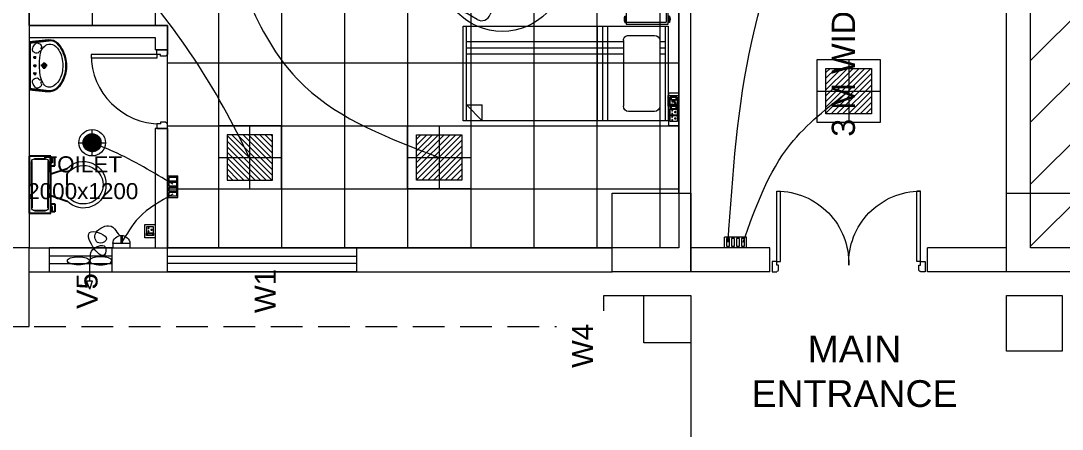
# Model space of a CAD drawing. Extents: x 3552052 to 4102982, y -707811 to -630695.
# Drawn here: x 3575762 to 3585666, y -656983 to -653095 of the extents above; entities that cross this region are included whole.
import ezdxf

# ---------------------------------------------------------------- set-up
doc = ezdxf.new("R2010")
doc.units = 0
doc.header["$LTSCALE"] = 6
doc.header["$MEASUREMENT"] = 0
doc.linetypes.add('HIDDEN', pattern=[0.375, 0.25, -0.125])
doc.layers.get('0').update_dxf_attribs({"linetype": 'CONTINUOUS', "lineweight": 0})
for name, color, linetype, lineweight in [('Chajja', 7, 'CONTINUOUS', 0), ('COL', 5, 'CONTINUOUS', 0), ('D.F', 251, 'CONTINUOUS', 0), ('DIM', 7, 'CONTINUOUS', 0), ('DOOR', 44, 'CONTINUOUS', 0), ('ELE 36W EMERGENCY LIGHT', 5, 'CONTINUOUS', 0), ('ELE 36W LED LIGHT', 6, 'CONTINUOUS', 0), ('ELE-1 NO 6-16A RAW POWER SOCKET', 1, 'CONTINUOUS', 0), ('ELE-1200MM CEILINGFAN', 6, 'CONTINUOUS', 0), ('ELE-12W LED', 1, 'CONTINUOUS', 0), ('ELE-2NOS OF 6-16 RAW POWER SOCKET', 1, 'CONTINUOUS', 0), ('ELE-36W EMERGENCY  LED LIGHT', 7, 'CONTINUOUS', 0), ('ELE-36W LED LIGHT', 210, 'CONTINUOUS', 0), ('ELE-3NOS 6-16A POWER SOCKET', 5, 'CONTINUOUS', 0), ('ELE-4M RAW P.SB', 40, 'CONTINUOUS', 0), ('ELE-4M UPS P.SB', 3, 'CONTINUOUS', 0), ('ELE-EXHAUST FAN', 10, 'CONTINUOUS', 0), ('ELE.LAN POINT', 3, 'CONTINUOUS', 0), ('furniture', 33, 'CONTINUOUS', 0), ('JOINERY', 7, 'CONTINUOUS', 0), ('WALL', 8, 'CONTINUOUS', 0), ('Window', 161, 'CONTINUOUS', 0)]:
    doc.layers.add(name, color=color, linetype=linetype, lineweight=lineweight)
doc.layers.add('ELE-LIGHTING WIRING', color=7, linetype='CONTINUOUS', lineweight=0, true_color=0x63d7b6)
doc.styles.add('ARIAL', font='arial.ttf')

# ---------------------------------------------------------------- blocks, each defined once
blk = doc.blocks.new('ELE.EMERGENCY 40W LED LIGHT')
at = {"layer": 'ELE-36W EMERGENCY  LED LIGHT'}
h = blk.add_hatch(dxfattribs=at)
h.set_pattern_fill('ANSI31', color=5, scale=300, style=0)
h.paths.add_polyline_path([(-207.7, -207.7), (-207.7, 207.7), (207.7, 207.7), (207.7, -207.7)])
for p, q in [((0, 288), (0, -288)), ((-288, 0), (288, 0))]:
    blk.add_line(p, q, dxfattribs=at)
for points in [[(-288, -288), (-288, 288), (288, 288), (288, -288)], [(-207.7, -207.7), (-207.7, 207.7), (207.7, 207.7), (207.7, -207.7)]]:
    blk.add_lwpolyline(points, close=True, dxfattribs=at)
blk = doc.blocks.new('18W LED')
at = {"layer": 'ELE-12W LED'}
h = blk.add_hatch(dxfattribs=at)
h.set_pattern_fill('ANSI31', color=252)
h.set_pattern_definition([(45, (-1135553.9097, 459369.4158), (-2.24506403, 2.24506403), [])])
edge = h.paths.add_edge_path()
edge.add_arc((0, 0), 85.7, 0, 360)
at = {"layer": 'ELE-12W LED', "color": 1}
for p, q in [((0, -126.1), (0, 126.1)), ((-126.1, 0), (126.1, 0))]:
    blk.add_line(p, q, dxfattribs=at)
for radius in [126.1, 85.7]:
    blk.add_circle((0, 0), radius, dxfattribs=at)
blk = doc.blocks.new('A$C44D17E71')
at = {"layer": 'ELE-EXHAUST FAN', "color": 1}
for p, q in [((-13.3, 0.72), (-9.75, 2.1)), ((-13.3, 0.72), (-9.75, -0.48)), ((-9.75, 2.1), (-9.75, -0.48)), ((-0.97, 0.81), (-9.75, 0.81)), ((6.62, -9.32), (4.71, -9.31)), ((4.71, -9.31), (4.71, -16.8)), ((6.59, -16.81), (6.62, -9.32)), ((6.61, -12.95), (10.07, -12.97)), ((6.61, -13.55), (10.06, -13.57)), ((6.59, -16.81), (4.71, -16.8))]:
    blk.add_line(p, q, dxfattribs=at)
blk.add_ellipse((-0.97, 5.64), major_axis=(0, -4.83), ratio=0.36355, dxfattribs=at)
at = {"layer": 'ELE-EXHAUST FAN', "color": 1, "extrusion": (0, 0, -1)}
blk.add_ellipse((-0.97, -4.02), major_axis=(0, 4.83), ratio=0.36355, dxfattribs=at)
blk.add_ellipse((6.31, -13.06), major_axis=(0.02, 3.76), ratio=1, start_param=0.079283, end_param=3.06231, dxfattribs=at)
at = {"layer": 'ELE-EXHAUST FAN', "color": 1}
blk.add_open_spline([(-1.04, 0.81), (-0.79, -0.3), (3.44, 2.5), (7.59, -7.04), (-0.96, -5.98), (5.22, 0.41), (14.27, 3.09), (9.16, -9.39), (5.43, -2.53), (11.73, 0.02), (16.82, -10.79), (10.14, -10.71), (10.07, -12.97)], degree=3, knots=[0, 0, 0, 0, 6.261699, 12.352893, 15.787239, 21.858742, 28.752755, 35.678217, 39.225495, 45.354107, 53.693878, 67.421453, 67.421453, 67.421453, 67.421453], dxfattribs=at)
blk = doc.blocks.new('SDFF')
at = {"layer": 'ELE-4M RAW P.SB'}
for p, q in [((0, -100), (0, 0)), ((207.1, 0, 0), (0, 0)), ((207.1, -100, 0), (207.1, 0, 0)), ((207.1, -100, 0), (0, -100))]:
    blk.add_line(p, q, dxfattribs=at)
at = {"layer": 'ELE-4M RAW P.SB', "color": 3, "linetype": 'ByBlock'}
blk.add_lwpolyline([(47.2, -84.5), (47.2, -11.2), (16.7, -11.2), (16.7, -84.5)], close=True, dxfattribs=at)
at = {"layer": 'ELE-4M RAW P.SB', "linetype": 'ByBlock'}
for points in [[(94.9, -84.5), (94.9, -11.2), (64.4, -11.2), (64.4, -84.5)], [(142.6, -84.5), (142.6, -11.2), (112.1, -11.2), (112.1, -84.5)], [(190.3, -84.5), (190.3, -11.2), (159.8, -11.2), (159.8, -84.5)]]:
    blk.add_lwpolyline(points, close=True, dxfattribs=at)
blk = doc.blocks.new('6-16A RAW POWER SOCKET 3M')
at = {"layer": 'ELE-1 NO 6-16A RAW POWER SOCKET', "lineweight": 0}
for p, q in [((0, 58), (72, 58)), ((0, 58), (72, 58)), ((0, 33), (0, 58)), ((0, 58), (0, 33)), ((72, 33), (0, 33)), ((0, 29), (0, -35)), ((72, 29), (0, 29)), ((8, 56), (64, 56)), ((8, 35), (8, 56)), ((64, 35), (8, 35)), ((62, 56), (62, 35)), ((64, 56), (64, 35)), ((72, 58), (72, 33)), ((72, -35), (72, 29)), ((0, -35), (72, -35))]:
    blk.add_line(p, q, dxfattribs=at)
blk.add_lwpolyline([(92, 82), (92, -58), (-20, -58), (-20, 82)], close=True, dxfattribs=at)
for centre, radius, start, end in [((18, -3), 4.93, 37.1584, 322.8416), ((23, -3), 3.14, 251.4031, 108.5969), ((50, 15), 4.24, 357.49, 264.7311), ((53, 12), 3.43, 194.9049, 67.3162), ((50, -21), 4.24, 95.2689, 2.51), ((53, -18), 3.43, 292.6838, 165.0951)]:
    blk.add_arc(centre, radius, start, end, dxfattribs=at)
blk = doc.blocks.new('21500')
at = {"layer": 'DOOR'}
for p, q in [((67.5, 100), (67.5, 770)), ((67.5, 770), (102.5, 770)), ((102.5, 100), (102.5, 770)), ((1397.5, 100), (1397.5, 770)), ((1432.5, 770), (1397.5, 770)), ((1432.5, 100), (1432.5, 770)), ((67.5, 100), (102.5, 100)), ((1432.5, 100), (1397.5, 100)), ((67.5, 0), (67.5, 2.5)), ((82.5, 15), (80, 15)), ((1417.5, 15), (1420, 15)), ((1432.5, 0), (1432.5, 2.5))]:
    blk.add_line(p, q, dxfattribs=at)
for points in [[(82.5, 65), (67.5, 65), (67.5, 100), (22.5, 100), (22.5, 0), (67.5, 0)], [(1417.5, 65), (1432.5, 65), (1432.5, 100), (1477.5, 100), (1477.5, 0), (1432.5, 0)], [(82.5, 15), (82.5, 65)], [(1417.5, 15), (1417.5, 65)]]:
    blk.add_lwpolyline(points, dxfattribs=at)
at = {"layer": 'DOOR', "color": 145}
for centre, start, end in [((64.2, 83.9), 358.42092, 89.721), ((1435.8, 83.9), 90.279, 181.57908)]:
    blk.add_arc(centre, 686.1, start, end, dxfattribs=at)
at = {"layer": 'DOOR'}
for centre, start, end in [((67.5, 15), 270, 0), ((1432.5, 15), 180, 270)]:
    blk.add_arc(centre, 12.5, start, end, dxfattribs=at)
blk = doc.blocks.new('A$C45A5314D')
at = {"layer": 'furniture', "color": 6, "ltscale": 0.75}
for p, q in [((-1962.2, 946.4), (-1950, 946.4)), ((-1962.2, 946.4), (-1962.2, 887.3)), ((-1962.2, 945.5), (-1950, 945.5)), ((-1962.2, 944.4), (-1950, 944.4)), ((-1962.2, 943.2), (-1950, 943.2)), ((-1962.2, 941.5), (-1950, 941.5)), ((-1962.2, 939.2), (-1950, 939.2)), ((-1962.2, 936.2), (-1950, 936.2)), ((-1962.2, 932), (-1950, 932)), ((-1962.2, 927.1), (-1950, 927.1)), ((-1962.2, 920.9), (-1950, 920.9)), ((-1962.2, 912.9), (-1950, 912.9)), ((-1962.2, 906.7), (-1950, 906.7)), ((-1962.2, 901.8), (-1950, 901.8)), ((-1962.2, 897.6), (-1950, 897.6)), ((-1962.2, 894.6), (-1950, 894.6)), ((-1962.2, 892.3), (-1950, 892.3)), ((-1950, 467.5), (-1950, 967.5)), ((-1950, 967.5), (-1550, 967.5)), ((-1930.3, 947.8), (-1930.3, 487.2)), ((-1930.3, 947.8), (-1550, 947.8)), ((-1550, 967.5), (-1550, 467.5)), ((-1537.8, 946.4), (-1550, 946.4)), ((-1537.8, 945.5), (-1550, 945.5)), ((-1537.8, 944.4), (-1550, 944.4)), ((-1537.8, 943.2), (-1550, 943.2)), ((-1537.8, 941.5), (-1550, 941.5)), ((-1537.8, 939.2), (-1550, 939.2)), ((-1537.8, 936.2), (-1550, 936.2)), ((-1537.8, 932), (-1550, 932)), ((-1537.8, 927.1), (-1550, 927.1)), ((-1537.8, 920.9), (-1550, 920.9)), ((-1537.8, 912.9), (-1550, 912.9)), ((-1537.8, 906.7), (-1550, 906.7)), ((-1537.8, 901.8), (-1550, 901.8)), ((-1537.8, 897.6), (-1550, 897.6)), ((-1537.8, 894.6), (-1550, 894.6)), ((-1537.8, 892.3), (-1550, 892.3)), ((-1537.8, 946.4), (-1537.8, 887.3)), ((-1962.2, 890.6), (-1950, 890.6)), ((-1962.2, 889.4), (-1950, 889.4)), ((-1962.2, 888.2), (-1950, 888.2)), ((-1962.2, 887.3), (-1950, 887.3)), ((-1537.8, 890.6), (-1550, 890.6)), ((-1537.8, 889.4), (-1550, 889.4)), ((-1537.8, 888.2), (-1550, 888.2)), ((-1537.8, 887.3), (-1550, 887.3)), ((-1962.2, 545.4), (-1950, 545.4)), ((-1962.2, 545.4), (-1962.2, 486.3)), ((-1962.2, 544.5), (-1950, 544.5)), ((-1962.2, 543.4), (-1950, 543.4)), ((-1962.2, 542.2), (-1950, 542.2)), ((-1962.2, 540.4), (-1950, 540.4)), ((-1962.2, 538.1), (-1950, 538.1)), ((-1962.2, 535.2), (-1950, 535.2)), ((-1962.2, 531), (-1950, 531)), ((-1962.2, 526.1), (-1950, 526.1)), ((-1962.2, 519.9), (-1950, 519.9)), ((-1962.2, 511.9), (-1950, 511.9)), ((-1962.2, 505.7), (-1950, 505.7)), ((-1962.2, 500.7), (-1950, 500.7)), ((-1962.2, 496.6), (-1950, 496.6)), ((-1537.8, 545.4), (-1550, 545.4)), ((-1537.8, 544.5), (-1550, 544.5)), ((-1537.8, 543.4), (-1550, 543.4)), ((-1537.8, 542.2), (-1550, 542.2)), ((-1537.8, 540.4), (-1550, 540.4)), ((-1537.8, 538.1), (-1550, 538.1)), ((-1537.8, 535.2), (-1550, 535.2)), ((-1537.8, 531), (-1550, 531)), ((-1537.8, 526.1), (-1550, 526.1)), ((-1537.8, 519.9), (-1550, 519.9)), ((-1537.8, 511.9), (-1550, 511.9)), ((-1537.8, 505.7), (-1550, 505.7)), ((-1537.8, 500.7), (-1550, 500.7)), ((-1537.8, 496.6), (-1550, 496.6)), ((-1537.8, 545.4), (-1537.8, 486.3)), ((-1962.2, 493.6), (-1950, 493.6)), ((-1962.2, 491.3), (-1950, 491.3)), ((-1962.2, 489.6), (-1950, 489.6)), ((-1962.2, 488.4), (-1950, 488.4)), ((-1962.2, 487.2), (-1950, 487.2)), ((-1962.2, 486.3), (-1950, 486.3)), ((-1962.2, 486.3), (-1950, 486.3)), ((-1550, 467.5), (-1950, 467.5)), ((-1550, 487.2), (-1930.3, 487.2)), ((-1537.8, 493.6), (-1550, 493.6)), ((-1537.8, 491.3), (-1550, 491.3)), ((-1537.8, 489.6), (-1550, 489.6)), ((-1537.8, 488.4), (-1550, 488.4)), ((-1537.8, 487.2), (-1550, 487.2)), ((-1537.8, 486.3), (-1550, 486.3))]:
    blk.add_line(p, q, dxfattribs=at)
at = {"layer": 'furniture', "color": 6}
for p, q in [((0, 450), (-1950, 450)), ((-1950, 450), (-1950, -450)), ((-1920.5, 450), (-1920.5, -450)), ((-1376.5, -450), (-1376.5, 450)), ((-1326.5, -450), (-1326.5, 450)), ((-1276.5, -450), (-1276.5, 450)), ((-29.5, -450), (-29.5, 450)), ((0, -450), (0, 450)), ((-1920.5, 300), (-1869, 300)), ((-1869, 312.7), (-1869, -312.7)), ((-1572.3, 361.9), (-1819.8, 361.9)), ((-1523.1, 312.7), (-1523.1, -312.7)), ((-1523.1, 300), (-29.5, 300)), ((-1920.5, 240.9), (-1869, 240.9)), ((-1523.1, 240.9), (-29.5, 240.9)), ((-1920.5, 181.9), (-1869, 181.9)), ((-1523.1, 181.9), (-29.5, 181.9)), ((-1819.8, -361.9), (-1572.3, -361.9)), ((-179.5, -450), (-29.5, -300)), ((-179.5, -450), (-179.5, -300)), ((-29.5, -300), (-179.5, -300)), ((-1950, -450), (0, -450))]:
    blk.add_line(p, q, dxfattribs=at)
at = {"layer": 'furniture', "color": 6, "ltscale": 0.75}
for centre, start, end in [((-1876, 916.9), 161.07537, 198.92466), ((-1624, 916.9), 341.07537, 18.92466), ((-1876, 515.9), 161.07537, 198.92466), ((-1624, 515.9), 341.07537, 18.92466)]:
    blk.add_arc(centre, 91.1, start, end, dxfattribs=at)
at = {"layer": 'furniture', "color": 6}
for centre, start, end in [((-1819.8, 312.7), 90.00001, 180.00001), ((-1572.3, 312.7), 0.00001, 90.00001), ((-1819.8, -312.7), 180.00001, 270.00001), ((-1572.3, -312.7), 270.00001, 0.00001)]:
    blk.add_arc(centre, 49.2, start, end, dxfattribs=at)
blk = doc.blocks.new('750')
at = {"layer": 'DOOR'}
for p, q in [((-50, 705), (-47.5, 705)), ((-35, 690), (-35, 692.5)), ((-50, 45), (-47.5, 45)), ((-35, 60), (-35, 57.5)), ((50, 45), (50, 80)), ((50, 80), (675, 80)), ((50, 45), (675, 45)), ((675, 45), (675, 80))]:
    blk.add_line(p, q, dxfattribs=at)
for points in [[(15, 690), (15, 705), (50, 705), (50, 750), (-50, 750), (-50, 705)], [(-35, 690), (15, 690)], [(15, 60), (15, 45), (50, 45), (50, 0), (-50, 0), (-50, 45)], [(-35, 60), (15, 60)]]:
    blk.add_lwpolyline(points, dxfattribs=at)
for centre, start, end in [((-35, 705), 180, 270), ((-35, 45), 90, 180)]:
    blk.add_arc(centre, 12.5, start, end, dxfattribs=at)
at = {"layer": 'DOOR', "color": 145}
blk.add_arc((15, 45), 660, 0, 90, dxfattribs=at)
blk = doc.blocks.new('rhej')
at = {"color": 8, "lineweight": 25}
for p, q in [((271.6, 188.9), (271.6, 266.4)), ((271.6, 266.4), (297.5, 266.4)), ((297.5, 266.4), (297.5, 214.7)), ((297.5, 214.7), (310.4, 214.7)), ((310.4, 279.4), (310.4, -263.7)), ((517.3, 279.4), (310.4, 279.4)), ((336.3, 227.7), (336.3, 7.8)), ((465.6, 253.5), (362.2, 253.5)), ((491.5, 7.8), (491.5, 227.7)), ((517.3, 7.8), (517.3, 279.4)), ((310.4, 111.3), (155.3, 163)), ((155.3, 7.8), (155.3, 111.3)), ((310.4, 188.9), (271.6, 188.9)), ((155.3, 7.8), (155.3, -95.6)), ((336.3, -212), (336.3, 7.8)), ((491.5, 7.8), (491.5, -212)), ((517.3, -263.7), (517.3, 7.8)), ((310.4, -95.6), (155.3, -147.3)), ((271.6, -173.2), (271.6, -250.8)), ((310.4, -173.2), (271.6, -173.2)), ((271.6, -250.8), (297.5, -250.8)), ((297.5, -250.8), (297.5, -199.1)), ((297.5, -199.1), (310.4, -199.1)), ((310.4, -263.7), (517.3, -263.7)), ((465.6, -237.9), (362.2, -237.9))]:
    blk.add_line(p, q, dxfattribs=at)
at = {"color": 8, "extrusion": (0, 0, -1)}
for centre, major_axis, start_param, end_param in [((0, 15.7), (151.4, -151.4), 2.319632, 4.738539), ((0.9, 2.3), (-133.6, -133.6), 0.814663, 3.31238), ((358.9, 230.9), (-16.2, -16.2), 0.643501, 2.498091), ((468.8, 230.9), (16.2, -16.2), 3.785094, 5.639684), ((0, 0), (-151.4, -151.4), 4.686239, 7.105146), ((0.9, 13.4), (-133.6, -133.6), 4.541602, 7.039318), ((358.9, -215.2), (-16.2, -16.2), -0.927295, 0.927295), ((468.8, -215.2), (16.2, -16.2), 5.35589, 7.21048)]:
    blk.add_ellipse(centre, major_axis=major_axis, ratio=1, start_param=start_param, end_param=end_param, dxfattribs=at)
blk = doc.blocks.new('u46')
at = {"color": 8, "lineweight": 25}
for p, q in [((-10.2, 228.4), (174.5, 249.1)), ((-10.2, 220.4), (181.2, 241.9)), ((-0.6, -208.9), (0.6, 208.9)), ((56.5, 80.8), (29.2, 80.8)), ((61.7, 1.6), (29.2, 1.6)), ((44.2, 92.9), (44.2, 66.7)), ((44.2, 13.7), (44.2, -12.6)), ((163.2, 3), (101.8, 3)), ((133.1, -27.2), (133.1, 33.1)), ((61.7, -73.2), (29.2, -73.2)), ((44.2, -61.1), (44.2, -87.4)), ((-10.2, -216.1), (181.2, -237.6)), ((-10.2, -224.1), (174.5, -244.8))]:
    blk.add_line(p, q, dxfattribs=at)
at = {"color": 8, "extrusion": (0, 0, -1)}
for centre, major_axis, start_param, end_param in [((144.8, 128.2), (1.1, 126.1), -1.238036, -0.892193), ((65.8, 198.9), (0, 20.7), -1.101507, 0.481509), ((57.5, 163.3), (-0.3, 56.9), 0.324902, 0.965135), ((208, 103.4), (0, 109.8), -1.431017, -0.436146), ((189.6, 137.7), (0, 70.9), -0.405199, 0.56573), ((187.7, 150.5), (0, 99.5), -0.132539, 0.848731), ((185.8, 147.6), (0.1, 94.4), -0.049658, 0.838116), ((57.3, 20.1), (0, 275.4), 0.806541, 1.180915), ((49.5, 13.5), (-0.1, 293.9), 0.809856, 1.41441), ((56, 154.5), (0, 34), 4.33982, 5.202657), ((64.6, 170.4), (0.3, 49.2), 3.359735, 4.09512), ((62.5, 153), (0, 31.9), 2.620328, 3.422401), ((104.1, 117.8), (-0.2, 26.8), -1.278641, -0.487266), ((96.3, 135.9), (0, 7.39), -0.727724, 1.373337), ((387.1, 47.9), (-0.3, 296.4), -1.495794, -1.328336), ((110.3, 167.2), (-6.08, 6.08), 4.867594, 6.265028), ((110.5, 165), (5.47, 5.47), 2.097053, 3.541809), ((90.3, 184.5), (0, 17.9), 0.880684, 2.260744), ((153.9, 79), (-0.2, 139.7), 0.557563, 1.193786), ((13.1, 6.8), (0, 297.5), 1.141495, 1.637774), ((35, 2.5), (0, 302.7), 1.155365, 1.952189), ((44.2, 80.8), (0.02, 6.43), 3.139035, 9.42222), ((44.2, 1.6), (0.08, 6.43), 3.12883, 9.412015), ((820.2, -1), (0.1, 732.1), -1.56667, -1.474079), ((888.1, 36.7), (0.8, 800.7), 4.558159, 4.668067), ((133.1, 3), (0, 21.6), 3.141254, 9.424439), ((133.1, 3), (-0.1, 15.5), 3.145308, 9.428493), ((133.1, 3), (0, 10.9), 3.142047372431534, 9.42523267961112), ((72.5, -1.7), (-0.1, 274.2), 1.346594, 1.865175), ((44.2, -73.2), (0.02, 6.43), 3.139035, 9.42222), ((263.1, -73.7), (0.1, 166.8), 4.181112, 4.641559), ((56.1, -13.3), (0.2, 287), 1.808981, 2.322804), ((62.5, -10.9), (0, 247.5), 1.579809, 2.112792), ((56, -148.1), (0, 34), 4.222121, 5.084958), ((64.6, -163.9), (0.1, 49.2), -0.960797, -0.225412), ((144.8, -121.8), (-0.3, 126.1), 4.027191, 4.373034), ((62.5, -146.6), (-0.1, 31.9), -0.276767, 0.525307), ((57.5, -156.9), (0.3, 56.9), 2.176458, 2.816691), ((104.1, -111.4), (0.2, 26.8), 3.628858, 4.420234), ((96.6, -128.2), (-0.03, 8.55), 1.455188, 3.796569), ((110.3, -160.8), (-6.08, 6.08), 4.730546, 6.12798), ((111.3, -159.3), (6.17, 6.17), 4.354779, 6.027124), ((90.3, -178.1), (0, 17.9), 0.880848, 2.260908), ((192.6, -126.1), (0, 80.1), 3.554495, 4.299548), ((163.1, -79.8), (0.2, 126), 2.054055, 2.802751), ((171.7, -117.2), (-0.1, 123.1), 2.127435, 2.640092), ((124.5, -51.6), (-0.2, 200.3), 1.868215, 2.281789), ((65.8, -192.5), (0, 20.7), 2.661884, 4.2449), ((181.2, -107), (0, 94.7), 2.890537, 3.362984), ((184.7, -162.2), (-0.1, 83.2), 2.850118, 3.264751), ((188.2, -159.7), (0, 78.1), 2.562376, 3.231693), ((187.2, -138.1), (-0.1, 106), 2.310552, 2.942572)]:
    blk.add_ellipse(centre, major_axis=major_axis, ratio=1, start_param=start_param, end_param=end_param, dxfattribs=at)
blk = doc.blocks.new('543WYH')
at = {"layer": 'ELE-2NOS OF 6-16 RAW POWER SOCKET', "color": 30, "linetype": 'ByBlock', "lineweight": 0}
for p, q in [((-124, -57), (-124, -91)), ((-26, -57), (-124, -57)), ((-26, -57), (-124, -57)), ((-124, -91), (-26, -91)), ((-124, -96), (-26, -96)), ((-124, -181), (-124, -96)), ((-113, -60), (-113, -88)), ((-37, -60), (-113, -60)), ((-113, -88), (-37, -88)), ((-110, -60), (-110, -88)), ((-37, -88), (-37, -60)), ((-26, -57), (-26, -91)), ((-26, -91), (-26, -57)), ((-26, -96), (-26, -181)), ((-26, -181), (-124, -181)), ((-124, -187), (-124, -221)), ((-26, -187), (-124, -187)), ((-26, -187), (-124, -187)), ((-124, -221), (-26, -221)), ((-124, -312), (-124, -227)), ((-124, -227), (-26, -227)), ((-113, -190), (-113, -218)), ((-37, -190), (-113, -190)), ((-113, -218), (-37, -218)), ((-110, -190), (-110, -218)), ((-37, -218), (-37, -190)), ((-26, -187), (-26, -221)), ((-26, -221), (-26, -187)), ((-26, -227), (-26, -312)), ((-26, -312), (-124, -312)), ((-124, -402), (-124, -317)), ((-124, -317), (-26, -317)), ((-26, -402), (-124, -402)), ((-26, -317), (-26, -402))]:
    blk.add_line(p, q, dxfattribs=at)
blk.add_lwpolyline([(-150, 0), (-150, -459), (0, -459), (0, 0)], close=True, dxfattribs=at)
for centre, radius, start, end in [((-98, -119), 4.6, 112.6838, 345.0951), ((-94, -115), 5.7, 275.2689, 182.51), ((-58, -139), 4.22, 71.4031, 288.5969), ((-51, -139), 6.62, 217.1584, 142.8416), ((-98, -159), 4.6, 14.9049, 247.3162), ((-98, -249), 4.6, 112.6838, 345.0951), ((-98, -289), 4.6, 14.9049, 247.3162), ((-94, -163), 5.7, 177.49, 84.7311), ((-94, -245), 5.7, 275.2689, 182.51), ((-94, -293), 5.7, 177.49, 84.7311), ((-58, -269), 4.22, 71.4031, 288.5969), ((-51, -269), 6.62, 217.1584, 142.8416), ((-98, -340), 4.6, 112.6838, 345.0951), ((-98, -379), 4.6, 14.9049, 247.3162), ((-94, -335), 5.7, 275.2689, 182.51), ((-94, -384), 5.7, 177.49, 84.7311), ((-58, -360), 4.22, 71.4031, 288.5969), ((-51, -360), 6.62, 217.1584, 142.8416)]:
    blk.add_arc(centre, radius, start, end, dxfattribs=at)
blk = doc.blocks.new('Voice')
at = {"layer": 'ELE.LAN POINT', "color": 6}
for points in [[(0, -32), (128, -32), (128, 92), (0, 92)], [(22, -10), (106, -10), (106, 70), (22, 70)], [(77, 21), (70, 21), (70, 12), (58, 12), (58, 21), (51, 21), (51, 39), (77, 39)], [(76, 23), (68, 23), (68, 13), (59, 13), (59, 23), (52, 23), (52, 37), (76, 37)]]:
    blk.add_lwpolyline(points, close=True, dxfattribs=at)
blk = doc.blocks.new('FGFGGR')
at = {"layer": 'ELE-4M UPS P.SB', "color": 8, "linetype": 'ByBlock'}
for p, q in [((3598355.8, -691291.4), (3598355.8, -695736.4)), ((3598955.8, -691291.4), (3598955.8, -695736.4)), ((3599555.8, -691291.4), (3599555.8, -697851.4)), ((3600155.8, -691291.4), (3600155.8, -697851.4)), ((3600755.8, -691291.4), (3600755.8, -697851.4)), ((3601355.8, -691291.4), (3601355.8, -697851.4)), ((3601955.8, -691291.4), (3601955.8, -697851.4)), ((3602555.8, -691291.4), (3602555.8, -697851.4)), ((3603155.8, -691291.4), (3603155.8, -697851.4)), ((3603755.8, -691291.4), (3603755.8, -697851.4)), ((3597755.8, -691891.4), (3603935.8, -691891.4)), ((3597755.8, -692491.4), (3603935.8, -692491.4)), ((3597755.8, -693091.4), (3603935.8, -693091.4)), ((3597755.8, -693691.4), (3603935.8, -693691.4)), ((3597755.8, -694291.4), (3603935.8, -694291.4)), ((3597755.8, -694891.4), (3603935.8, -694891.4)), ((3597755.8, -695491.4), (3603935.8, -695491.4)), ((3599070.8, -696091.4), (3603935.8, -696091.4)), ((3599070.8, -696691.4), (3603935.8, -696691.4)), ((3599070.8, -697291.4), (3603935.8, -697291.4))]:
    blk.add_line(p, q, dxfattribs=at)
blk.add_lwpolyline([(3597755.8, -695736.4), (3597755.8, -691291.4), (3603935.8, -691291.4), (3603935.8, -697851.4), (3599070.8, -697851.4), (3599070.8, -695736.4)], close=True, dxfattribs=at)
blk = doc.blocks.new('light300x600')
at = {"layer": 'ELE-36W LED LIGHT', "lineweight": 0}
for p, q in [((918214.7, -78407.4), (918214.7, -79007.4)), ((918814.7, -78407.4), (918214.7, -78407.4)), ((918514.7, -78407.4), (918514.7, -79007.4)), ((918814.7, -79007.4), (918814.7, -78407.4)), ((918298.3, -78491.3), (918298.6, -78491)), ((918298.3, -78544.3), (918351.6, -78491)), ((918298.3, -78597.3), (918404.7, -78491)), ((918298.3, -78650.4), (918457.7, -78491)), ((918298.3, -78703.4), (918510.7, -78491)), ((918298.3, -78756.4), (918563.8, -78491)), ((918298.3, -78809.5), (918616.8, -78491)), ((918298.3, -78862.5), (918669.8, -78491)), ((918298.3, -78915.5), (918722.9, -78491)), ((918298.3, -78491), (918298.3, -78923.7)), ((918731.1, -78491), (918298.3, -78491)), ((918731.1, -78923.7), (918731.1, -78491)), ((918343.2, -78923.7), (918731.1, -78535.8)), ((918396.2, -78923.7), (918731.1, -78588.8)), ((918214.7, -78707.4), (918814.7, -78707.4)), ((918449.2, -78923.7), (918731.1, -78641.9)), ((918502.3, -78923.7), (918731.1, -78694.9)), ((918555.3, -78923.7), (918731.1, -78747.9)), ((918608.3, -78923.7), (918731.1, -78801)), ((918298.3, -78923.7), (918731.1, -78923.7)), ((918661.3, -78923.7), (918731.1, -78854)), ((918714.4, -78923.7), (918731.1, -78907)), ((918214.7, -79007.4), (918814.7, -79007.4))]:
    blk.add_line(p, q, dxfattribs=at)
blk = doc.blocks.new('A$C07FB25EA')
at = {"layer": 'ELE-1200MM CEILINGFAN', "color": 3}
for p, q in [((0.26, 2.64), (3.17, 12.07)), ((6.53, 13.37), (9.47, 11.64)), ((9.84, 7.94), (2.36, 1.21)), ((-11.8, 4.55), (-2.22, 1.44)), ((-14.84, -1.03), (-14.81, 2.38)), ((-2.41, -1.1), (-12.04, -3.29)), ((1.96, -12.49), (-0.13, -2.65)), ((2.16, -1.54), (8.87, -8.78)), ((8.31, -12.34), (5.35, -14.02))]:
    blk.add_line(p, q, dxfattribs=at)
at = {"layer": 'ELE-1200MM CEILINGFAN', "color": 5, "ltscale": 10}
blk.add_circle((0, 0), 16.45, dxfattribs=at)
at = {"layer": 'ELE-1200MM CEILINGFAN', "color": 3}
for radius in [2.65, 1.58]:
    blk.add_circle((0, 0), radius, dxfattribs=at)
for centre, start, end in [((5.36, 11.38), 59.5281, 162.5229), ((8.3, 9.66), 311.9493, 59.5281), ((-12.51, 2.36), 71.9493, 179.5281), ((-12.54, -1.05), 179.5281, 282.5229), ((7.18, -10.34), 299.5281, 42.5229), ((4.21, -12.02), 191.9493, 299.5281)]:
    blk.add_arc(centre, 2.3, start, end, dxfattribs=at)

msp = doc.modelspace()

# ---------------------------------------------------------------- hatches: boundary and pattern name
at = {"layer": 'D.F', "linetype": 'ByBlock'}
h = msp.add_hatch(dxfattribs=at)
h.set_pattern_fill('ANSI31', color=8, scale=3333, style=0)
h.set_pattern_definition([(45, (549013.35, 78678.2), (-294.59836, 294.59836), [])])
h.paths.add_polyline_path([(3585365.5, -638825.4), (3591695.5, -638825.4), (3591695.5, -655255.4), (3585365.5, -655255.4)])

# ---------------------------------------------------------------- linework, layer by layer
at = {"layer": 'Chajja', "color": 8, "linetype": 'ByBlock'}
for p, q in [((3581305.5, -655710.6), (3581685.5, -655710.6)), ((3581305.5, -655855.4), (3581305.5, -655710.6))]:
    msp.add_line(p, q, dxfattribs=at)
at = {"layer": 'Chajja', "color": 8, "linetype": 'HIDDEN', "ltscale": 200}
msp.add_line((3558340.5, -656005.4), (3580855.5, -656005.4), dxfattribs=at)
at = {"layer": 'COL', "color": 8}
for points in [[(3582135.5, -654735.6), (3582135.5, -655485.6), (3581385.5, -655485.6), (3581385.5, -654735.6)], [(3575840.5, -655255.4), (3575090.5, -655255.4), (3575090.5, -656005.4), (3575840.5, -656005.4)], [(3581685.5, -656160.6), (3581685.5, -655710.6), (3582135.5, -655710.6), (3582135.5, -656160.6)], [(3585135.5, -656240.6), (3585135.5, -655710.6), (3585665.5, -655710.6), (3585665.5, -656240.6)]]:
    msp.add_lwpolyline(points, close=True, dxfattribs=at)
at = {"layer": 'D.F', "color": 8}
for points in [[(3585885.5, -654735.6), (3585885.5, -655485.6), (3585135.5, -655485.6), (3585135.5, -654735.6)], [(3585135.5, -656240.6), (3585135.5, -655710.6), (3585665.5, -655710.6), (3585665.5, -656240.6)]]:
    msp.add_lwpolyline(points, close=True, dxfattribs=at)
at = {"layer": 'ELE-LIGHTING WIRING', "linetype": 'ByBlock'}
msp.add_arc((3571409.4, -657427.7), 7195.3, 24.88854, 42.18985, dxfattribs=at)
at = {"layer": 'ELE-LIGHTING WIRING', "color": 254, "linetype": 'ByBlock', "true_color": 0xdebad0}
for points in [[(3576699.4, -648749.5, 0), (3577312, -649728.2), (3577711.3, -652117.7), (3578462, -653719.4), (3579740.5, -654395.4)], [(3582630.6, -655203.3, 0), (3583081.1, -654269.6), (3583635.5, -653764.3)]]:
    msp.add_spline(points, degree=3, dxfattribs=at)
at = {"layer": 'ELE-LIGHTING WIRING', "linetype": 'ByBlock'}
for points in [[(3582487.5, -655203.3, 0), (3582713.4, -653292), (3583635.5, -650781.8)], [(3577207.6, -654650.1), (3576641.5, -654339.5, 0), (3576440.5, -654255.4)], [(3577207.6, -654745.5), (3576884.3, -654969.4), (3576718.2, -655214)]]:
    msp.add_spline(points, degree=3, dxfattribs=at)
at = {"layer": 'WALL', "color": 8, "linetype": 'ByBlock'}
for p, q in [((3575840.5, -649330.4), (3575840.5, -654055.4)), ((3582020.5, -654735.6), (3582020.5, -649330.4)), ((3582135.5, -655485.4), (3582135.5, -649330.4)), ((3585135.5, -654735.6), (3585135.5, -651790.8)), ((3585365.5, -654735.6), (3585365.5, -651790.8)), ((3575840.5, -653140.4), (3577155.5, -653140.4)), ((3577155.5, -653140.4), (3577155.5, -653370.6)), ((3575840.5, -653255.4), (3577040.5, -653255.4)), ((3577040.5, -653255.4), (3577040.5, -653370.6)), ((3577155.5, -653370.6), (3577040.5, -653370.6)), ((3575840.5, -654055.4), (3575840.5, -655255.4)), ((3577040.5, -654120.4), (3577040.5, -655255.4)), ((3577155.5, -654120.4), (3577040.5, -654120.4)), ((3577155.5, -654120.4), (3577155.5, -655255.4)), ((3582135.5, -654735.6), (3582135.5, -654270.4)), ((3575840.5, -655255.4), (3577840.5, -655255.4)), ((3577840.5, -655255.4), (3581385.5, -655255.4)), ((3582885.5, -655255.4), (3582135.5, -655255.4)), ((3582885.5, -655255.4), (3582135.5, -655255.4)), ((3582885.5, -655485.4), (3582885.5, -655255.4)), ((3582885.5, -655485.4), (3582885.5, -655255.4)), ((3584385.5, -655485.4), (3584385.5, -655255.4)), ((3585135.5, -655255.4), (3584385.5, -655255.4)), ((3584385.5, -655485.4), (3584385.5, -655255.4)), ((3585135.5, -655255.4), (3584385.5, -655255.4)), ((3575840.5, -655485.4), (3581385.5, -655485.4)), ((3582885.5, -655485.4), (3582135.5, -655485.4)), ((3582885.5, -655485.4), (3582135.5, -655485.4)), ((3585135.5, -655485.4), (3584385.5, -655485.4)), ((3585135.5, -655485.4), (3584385.5, -655485.4)), ((3582135.5, -656160.6), (3582135.5, -661831.8))]:
    msp.add_line(p, q, dxfattribs=at)
at = {"layer": 'WALL', "color": 8, "lineweight": 0}
msp.add_line((3582020.5, -653755.4), (3582020.5, -655255.4), dxfattribs=at)
at = {"layer": 'WALL', "color": 8, "linetype": 'ByBlock'}
msp.add_lwpolyline([(3585365.5, -638825.4), (3591695.5, -638825.4), (3591695.5, -655255.4), (3585365.5, -655255.4)], close=True, dxfattribs=at)
at = {"layer": 'Window', "color": 8, "linetype": 'Continuous'}
for points in [[(3576632, -655485.4), (3576632, -655255.4), (3576032, -655255.4), (3576032, -655485.4)], [(3578955.5, -655255.4), (3578955.5, -655485.4), (3577155.5, -655485.4), (3577155.5, -655255.4)], [(3576632, -655405.4), (3576632, -655335.4), (3576032, -655335.4), (3576032, -655405.4)], [(3578955.5, -655335.4), (3578955.5, -655405.4), (3577155.5, -655405.4), (3577155.5, -655335.4)]]:
    msp.add_lwpolyline(points, close=True, dxfattribs=at)

# ---------------------------------------------------------------- block references
at = {"layer": 'DOOR', "color": 8, "rotation": 180}
msp.add_blockref('750', (3577105.5, -653370.4), dxfattribs=at)
at = {"layer": 'DOOR', "color": 8, "linetype": 'Continuous', "xscale": -1}
msp.add_blockref('21500', (3584385.5, -655485.4), dxfattribs=at)
msp.add_blockref('21500', (3584385.5, -655485.4), dxfattribs=at)
at = {"layer": 'ELE 36W EMERGENCY LIGHT', "xscale": 1.041666666677768, "yscale": 1.041666666677768, "zscale": 1.041666666677768}
for p in [(3583635.5, -653764.3), (3579740.5, -654395.4)]:
    msp.add_blockref('ELE.EMERGENCY 40W LED LIGHT', p, dxfattribs=at)
at = {"layer": 'ELE 36W LED LIGHT', "rotation": 89.9999999995464}
msp.add_blockref('light300x600', (3499233.2, -1572910.2), dxfattribs=at)
at = {"layer": 'ELE-1 NO 6-16A RAW POWER SOCKET', "linetype": 'ByBlock', "xscale": 0.8954974134845124, "yscale": 0.8954974134845124, "zscale": 0.8954974134845124, "rotation": 180}
msp.add_blockref('6-16A RAW POWER SOCKET 3M', (3577022.9, -655087.3), dxfattribs=at)
at = {"layer": 'ELE-1200MM CEILINGFAN', "color": 7, "ltscale": 8, "xscale": 36.47592107175105, "yscale": 36.47592107175105, "zscale": 36.47592107175105, "rotation": 180}
msp.add_blockref('A$C07FB25EA', (3580340.5, -652595.4), dxfattribs=at)
at = {"layer": 'ELE-12W LED', "color": 6}
msp.add_blockref('18W LED', (3576440.5, -654255.4), dxfattribs=at)
at = {"layer": 'ELE-3NOS 6-16A POWER SOCKET', "color": 254, "linetype": 'ByBlock', "true_color": 0xdebad0, "xscale": 0.6666666666666666, "yscale": 0.6666666666666666, "zscale": 0.6666666666666666}
msp.add_blockref('543WYH', (3582020.5, -653784.8), dxfattribs=at)
at = {"layer": 'ELE-4M RAW P.SB', "color": 0, "linetype": 'ByBlock', "rotation": 270}
msp.add_blockref('SDFF', (3577255.5, -654570.4), dxfattribs=at)
at = {"layer": 'ELE-4M RAW P.SB', "color": 0, "linetype": 'ByBlock'}
msp.add_blockref('SDFF', (3582455.5, -655155.4, 0), dxfattribs=at)
at = {"layer": 'ELE-4M UPS P.SB', "color": 0, "linetype": 'ByBlock'}
msp.add_blockref('FGFGGR', (-21915.3, 42595.9), dxfattribs=at)
at = {"layer": 'ELE-EXHAUST FAN', "xscale": 21.82094173196808, "yscale": 21.82094173196808, "zscale": 21.82094173196808, "rotation": 90.00000000000001}
msp.add_blockref('A$C44D17E71', (3576433.1, -655358.2), dxfattribs=at)
at = {"layer": 'ELE.LAN POINT', "color": 7, "xscale": -0.8135966191344682, "yscale": 0.8135966191344682, "zscale": 0.8135966191344682, "rotation": 89.99999999999993}
msp.add_blockref('Voice', (3581994.6, -653804.8), dxfattribs=at)
at = {"layer": 'furniture', "color": 8, "linetype": 'Continuous', "xscale": -1, "rotation": 359.9999868732307}
msp.add_blockref('A$C45A5314D', (3579969.7, -653595.9), dxfattribs=at)
at = {"layer": 'WALL', "color": 8, "linetype": 'ByBlock'}
msp.add_blockref('u46', (3575850.7, -653524.5), dxfattribs=at)
at = {"layer": 'WALL', "color": 8, "linetype": 'ByBlock', "rotation": 180}
msp.add_blockref('rhej', (3576357.9, -654647.6), dxfattribs=at)

# ---------------------------------------------------------------- texts
at = {"layer": 'DIM', "color": 8, "attachment_point": 5, "style": 'ARIAL'}
for s, insert, char_height, width in [('TOILET\\P2000x1200', (3576351, -654589.8, -101230.8), 153, 1626.956), ('MAIN ENTRANCE', (3583690.6, -656432.9), 255, 2770.907)]:
    msp.add_mtext(s, dxfattribs=dict(at, insert=insert, char_height=char_height, width=width))
at = {"layer": 'JOINERY', "color": 8, "style": 'ARIAL', "width": 1}
for s, p in [('W1', (3578187.1, -655877)), ('V5', (3576491.8, -655838.3)), ('W4', (3581203.5, -656399))]:
    msp.add_text(s, height=200, rotation=90, dxfattribs=at).set_placement(p)
at = {"layer": 'WALL', "color": 8, "linetype": 'Continuous', "insert": (3583585.9, -652616.7), "char_height": 220.414, "width": 4941.395, "attachment_point": 5, "rotation": 90, "style": 'ARIAL'}
msp.add_mtext('3 M WIDE CORRIDOR', dxfattribs=at)

doc.saveas('drawing.dxf')
